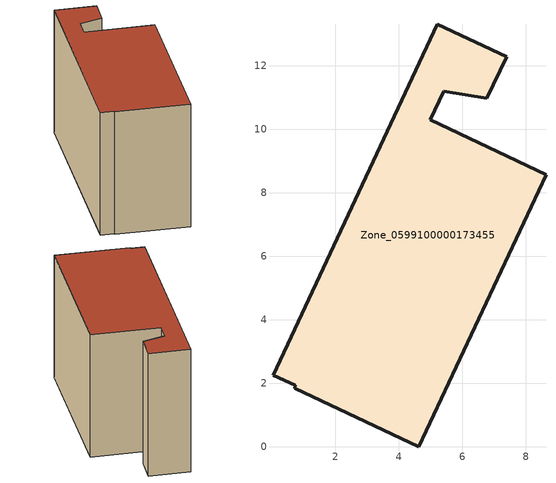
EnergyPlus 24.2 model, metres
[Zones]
Zone_0599100000173455
 floor ground (C_G): 0.74,1.94 0.04,2.26 5.21,13.31 7.39,12.28 6.77,10.97 5.41,11.2 4.98,10.29 8.63,8.57 4.63,0 0.72,1.84 z0
 wall outside (C_F): 7.39,12.28 5.21,13.31 0.04,2.26 0.74,1.94 0.72,1.84 4.63,0 8.63,8.57 4.98,10.29 5.41,11.2 6.77,10.97 7.39,12.28 z0:7.73
 roof outside (C_R): 0.04,2.26 0.74,1.94 0.72,1.84 4.63,0 8.63,8.57 4.98,10.29 5.41,11.2 6.77,10.97 7.39,12.28 5.21,13.31 z7.73
[BUILDING]
Pand.0599100000173455: North Axis=0; Terrain=City; Loads Convergence Tolerance Value=0.04; Temperature Convergence Tolerance Value=0.4; Solar Distribution=FullExterior; Maximum Number of Warmup Days=25; Minimum Number of Warmup Days=1
[Site:Location]
Rotterdam.The.Hague.AP_ZH_NLD Design_Conditions: Latitude=51.96; Longitude=4.45; Time Zone=1; Elevation=-4.5
[SITE:GROUNDTEMPERATURE:BUILDINGSURFACE]
18, 18, 18, 18, 18, 18, 18, 18, 18, 18, 18, 18
[MATERIAL] Thermal Absorptance=0.9; Solar Absorptance=0.7; Visible Absorptance=0.7
Name | Roughness | Thickness | Conductivity | Density | Specific Heat
G.TI.1975-1991 | MediumSmooth | 0.15 | 0.288461 | 540 | 1210
F.TI.1975-1991 | Rough | 0.3 | 0.230769 | 1920 | 840
R.TI.1975-1991 | MediumRough | 0.2 | 0.153846 | 1500 | 1000
[CONSTRUCTION]
C_G: G.TI.1975-1991
C_F: F.TI.1975-1991
C_R: R.TI.1975-1991
[ZONE]
Zone_0599100000173455: Type=1; Multiplier=1; Ceiling Height=Autocalculate; Volume=Autocalculate; Floor Area=autocalculate; Part of Total Floor Area=Yes
[ZONEINFILTRATION:DESIGNFLOWRATE]
Infil_Zone_0599100000173455: Zone or ZoneList or Space or SpaceList=Zone_0599100000173455; Schedule=AlwaysOn; Design Flow Rate Calculation Method=Flow/Area; Flow Rate per Floor Area=0.003; Constant Term Coefficient=1; Temperature Term Coefficient=0; Velocity Term Coefficient=0; Velocity Squared Term Coefficient=0
[HVACTEMPLATE:ZONE:IDEALLOADSAIRSYSTEM]
Zone_0599100000173455: Maximum Heating Supply Air Temperature=50; Minimum Cooling Supply Air Temperature=13; Maximum Heating Supply Air Humidity Ratio=0.0156; Minimum Cooling Supply Air Humidity Ratio=0.0077; Heating Limit=NoLimit; Cooling Limit=NoLimit; Dehumidification Control Type=ConstantSensibleHeatRatio; Cooling Sensible Heat Ratio=0.7; Dehumidification Setpoint=60; Humidification Control Type=None; Humidification Setpoint=30; Outdoor Air Method=None; Outdoor Air Flow Rate per Person=0.00944; Outdoor Air Flow Rate per Zone Floor Area=0; Outdoor Air Flow Rate per Zone=0; Demand Controlled Ventilation Type=None; Outdoor Air Economizer Type=NoEconomizer; Heat Recovery Type=None; Sensible Heat Recovery Effectiveness=0.7; Latent Heat Recovery Effectiveness=0.65
[ZONECONTROL:THERMOSTAT]
ThermostatControl_Zone_0599100000173455: Zone or ZoneList=Zone_0599100000173455; Control Type Schedule=DualSetpointControlType; Control 1=Thermostat_Zone_0599100000173455; Temperature Difference Between Cutout And Setpoint=0
[THERMOSTATSETPOINT:DUALSETPOINT]
Thermostat_Zone_0599100000173455: Heating Setpoint Temperature Schedule=HeatingSetpoint_Zone_0599100000173455; Cooling Setpoint Temperature Schedule=CoolingSetpoint_Zone_0599100000173455
[SCHEDULE:COMPACT]
HeatingSetpoint_Zone_0599100000173455: Through: 12/31, For: AllDays, Until: 24:00, 21
CoolingSetpoint_Zone_0599100000173455: Through: 12/31, For: AllDays, Until: 24:00, 24
DualSetpointControlType: Through: 12/31, For: AllDays, Until: 24:00, 4
AlwaysOn: Through: 12/31, For: AllDays, Until: 24:00, 1
